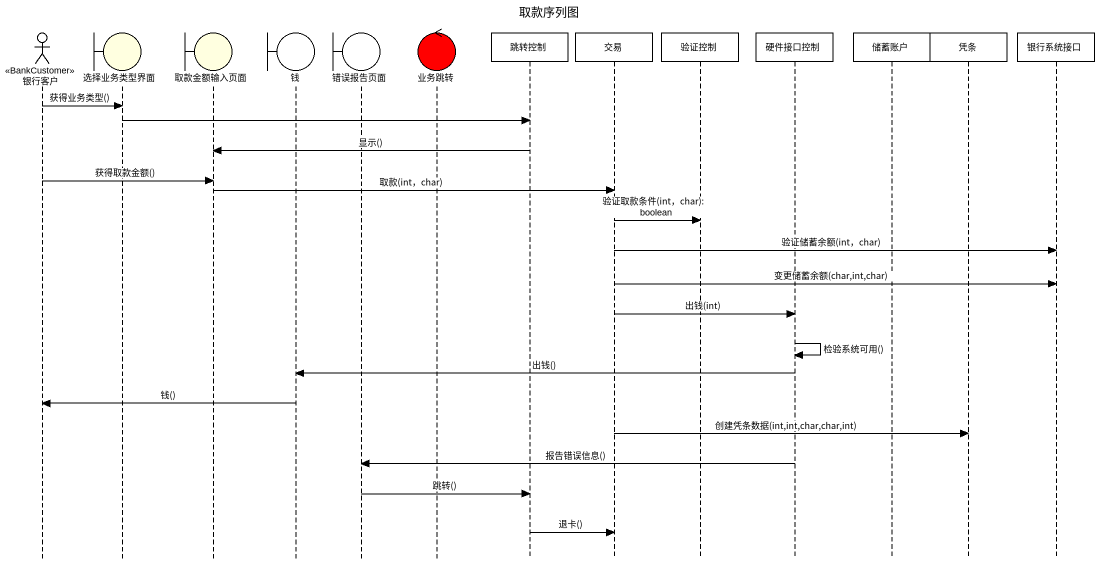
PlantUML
@startuml
title 取款序列图
hide footbox
actor 银行客户 <<BankCustomer>>
boundary 选择业务类型界面 #FFFFE0
boundary 取款金额输入页面 #FFFFE0
boundary 钱
boundary 错误报告页面
control 业务跳转 #FF0000
participant 跳转控制
participant 交易
participant 验证控制
participant 硬件接口控制
participant 储蓄账户
participant 凭条
participant 银行系统接口

银行客户 -> 选择业务类型界面 : 获得业务类型()
选择业务类型界面 -> 跳转控制
跳转控制 -> 取款金额输入页面 : 显示()
银行客户 -> 取款金额输入页面 : 获得取款金额()
取款金额输入页面 -> 交易 : 取款(int，char)
交易 -> 验证控制 : 验证取款条件(int，char): boolean
交易 -> 银行系统接口 : 验证储蓄余额(int，char)
交易 -> 银行系统接口 : 变更储蓄余额(char,int,char)
交易 -> 硬件接口控制 : 出钱(int)
硬件接口控制 -> 硬件接口控制 : 检验系统可用()
硬件接口控制 -> 钱 : 出钱()
钱 -> 银行客户 : 钱()
交易 -> 凭条 : 创建凭条数据(int,int,char,char,int)
硬件接口控制 -> 错误报告页面 : 报告错误信息()
错误报告页面 -> 跳转控制 : 跳转()
跳转控制 -> 交易 : 退卡()
@enduml
